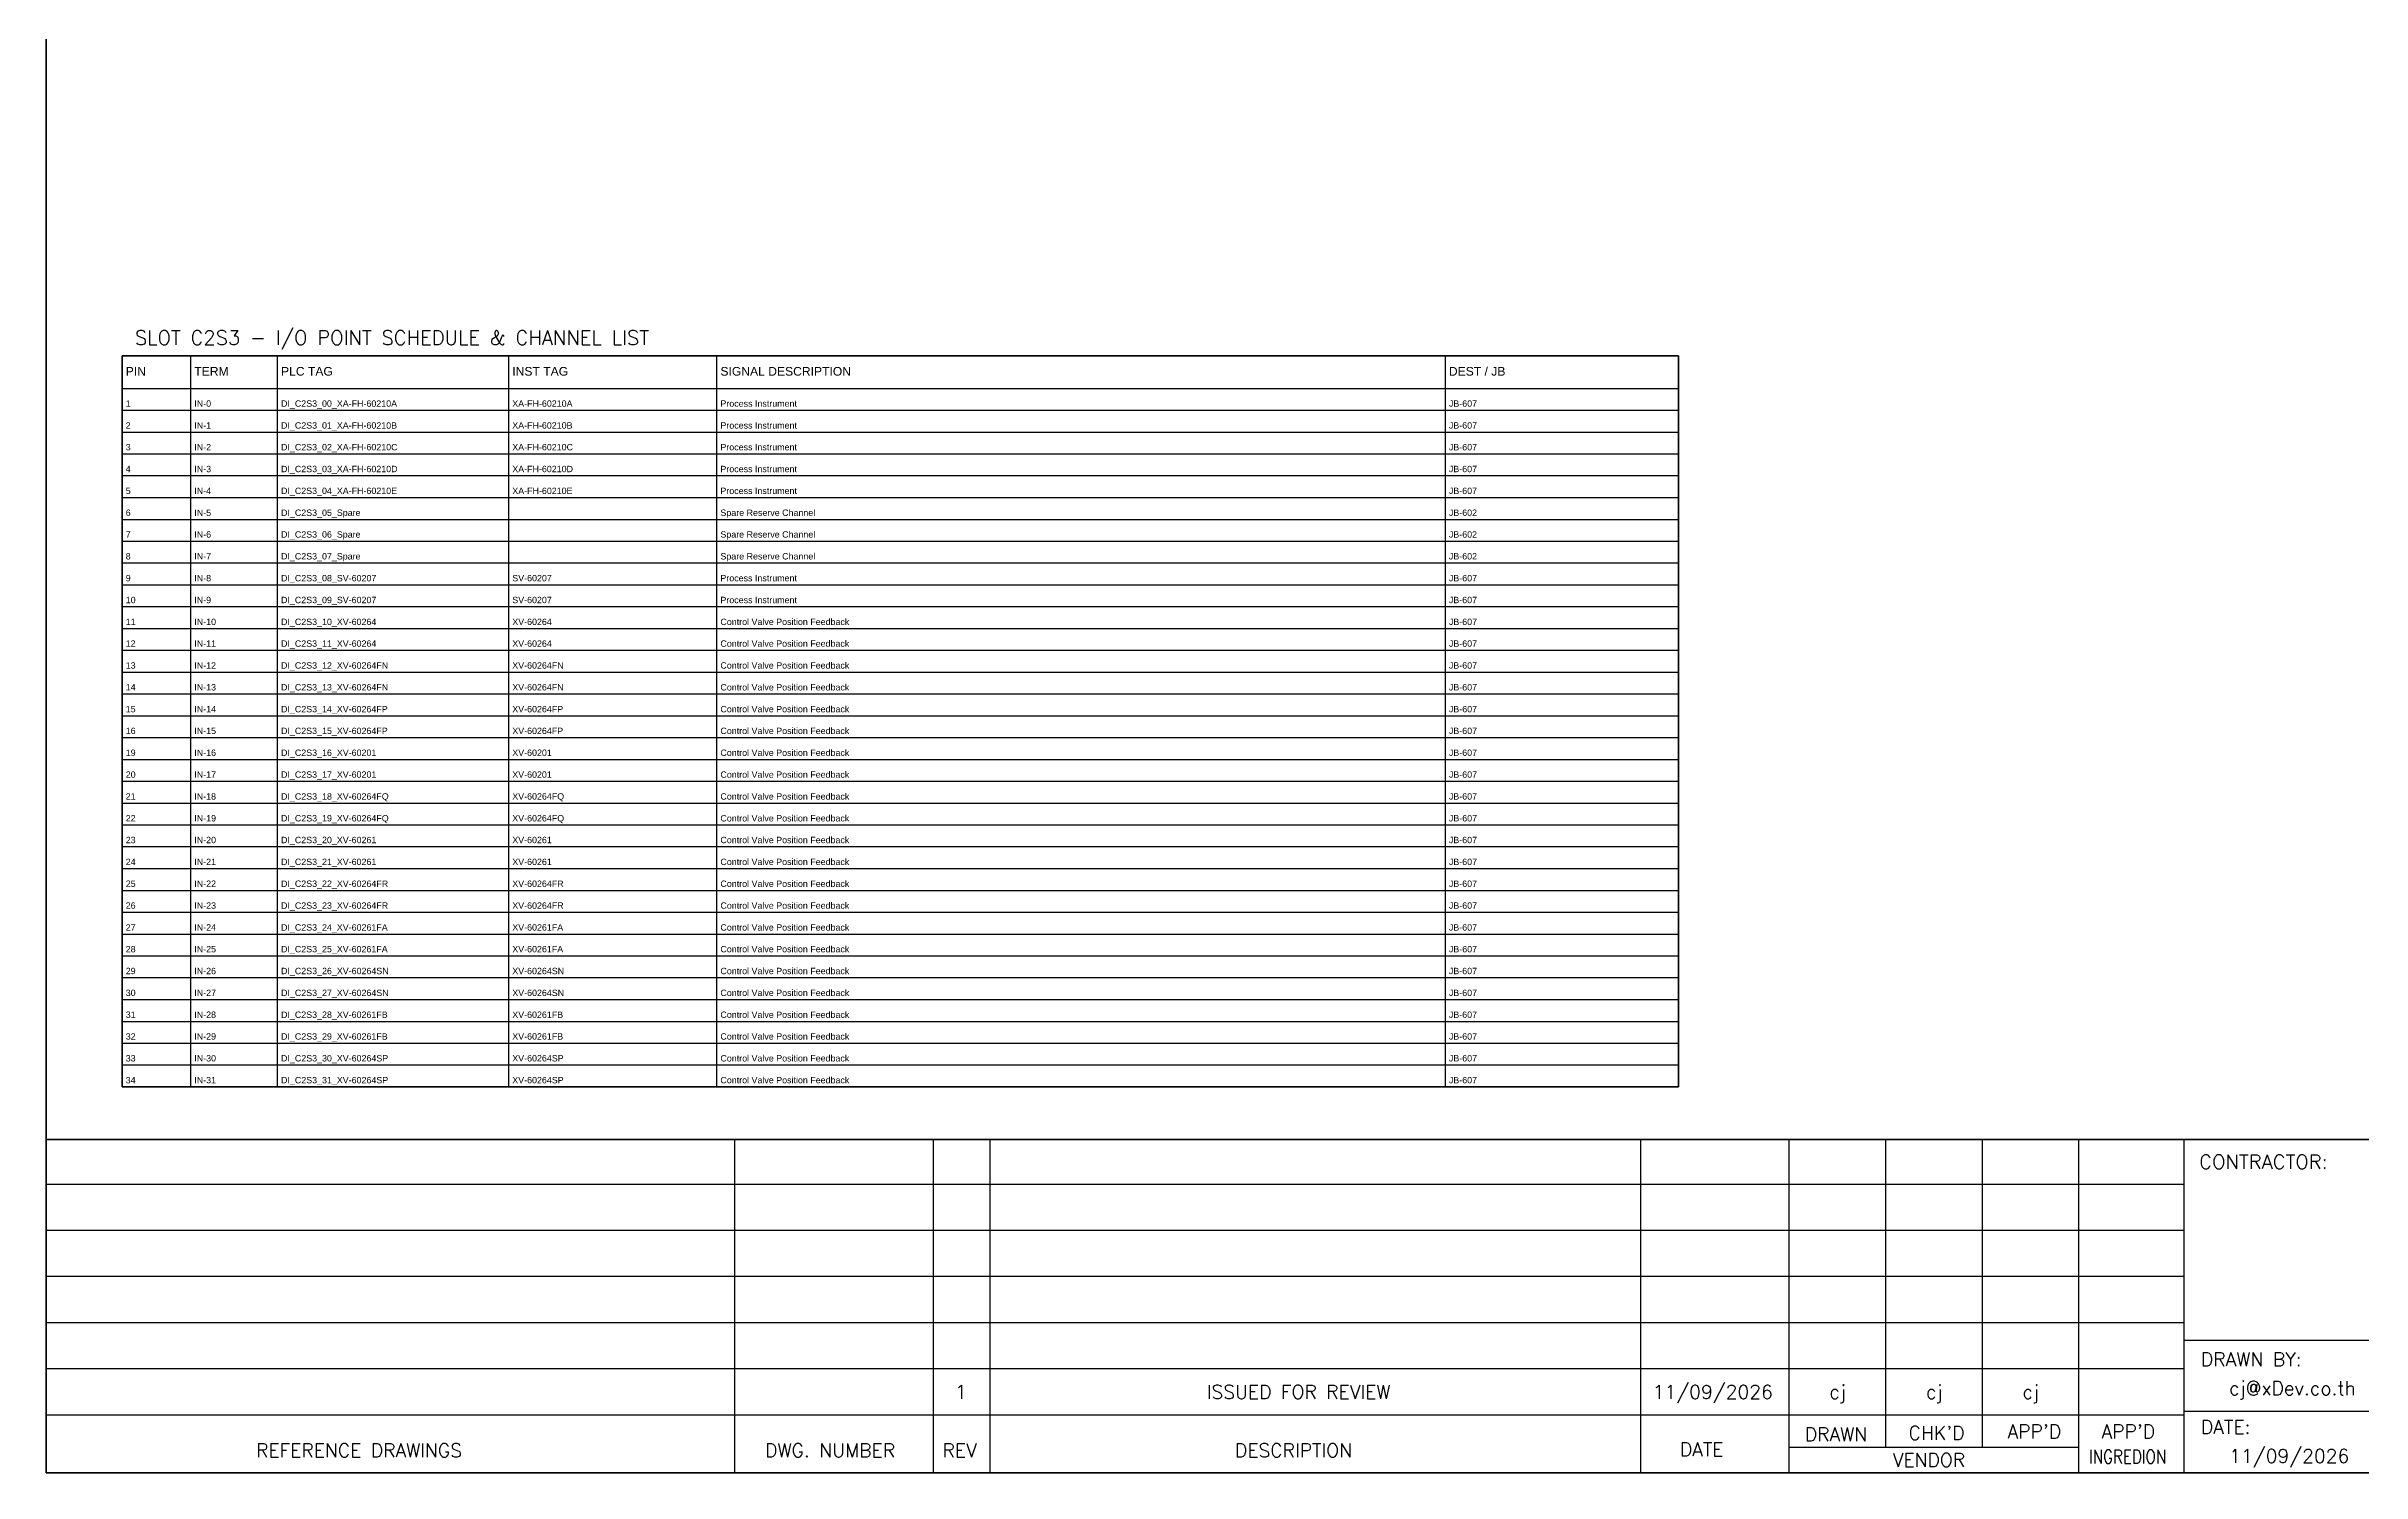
# Model space of a CAD drawing. Header units: millimetres. Extents: x 0 to 54213, y 0 to 2820.
# Drawn here: x 12580 to 14582, y 0 to 1234 of the extents above; entities that cross this region are included whole.
import ezdxf
from ezdxf.enums import TextEntityAlignment as Align

# ---------------------------------------------------------------- set-up
doc = ezdxf.new("R2010")
doc.units = ezdxf.units.MM
for name, color, linetype in [('GT_1', 9, 'Continuous'), ('HELPPOINT', 7, 'Continuous'), ('MEMBER', 7, 'Continuous')]:
    doc.layers.add(name, color=color, linetype=linetype)
doc.styles.add('ROMANS', font='romans.shx', dxfattribs={"width": 0.85, "height": 25})
doc.styles.get("Standard").update_dxf_attribs({"font": 'arial.ttf'})

msp = doc.modelspace()

# ---------------------------------------------------------------- linework, layer by layer
at = {"color": 7}
for p, q in [((12704.9, 333.8), (12704.9, 965.9)), ((12779.9, 333.8), (12779.9, 965.9)), ((12979.9, 333.8), (12979.9, 965.9)), ((13159.9, 333.8), (13159.9, 965.9)), ((13789.9, 333.8), (13789.9, 965.9)), ((12645.6, 937.9), (13991.4, 937.9))]:
    msp.add_line(p, q, dxfattribs=at)
at = {"color": 8}
for p, q in [((12645.6, 919), (13991.4, 919)), ((12645.6, 900.1), (13991.4, 900.1)), ((12645.6, 881.3), (13991.4, 881.3)), ((12645.6, 862.4), (13991.4, 862.4)), ((12645.6, 843.5), (13991.4, 843.5)), ((12645.6, 824.6), (13991.4, 824.6)), ((12645.6, 805.8), (13991.4, 805.8)), ((12645.6, 786.9), (13991.4, 786.9)), ((12645.6, 768), (13991.4, 768)), ((12645.6, 749.1), (13991.4, 749.1)), ((12645.6, 730.2), (13991.4, 730.2)), ((12645.6, 711.4), (13991.4, 711.4)), ((12645.6, 692.5), (13991.4, 692.5)), ((12645.6, 673.6), (13991.4, 673.6)), ((12645.6, 654.7), (13991.4, 654.7)), ((12645.6, 635.9), (13991.4, 635.9)), ((12645.6, 617), (13991.4, 617)), ((12645.6, 598.1), (13991.4, 598.1)), ((12645.6, 579.2), (13991.4, 579.2)), ((12645.6, 560.3), (13991.4, 560.3)), ((12645.6, 541.5), (13991.4, 541.5)), ((12645.6, 522.6), (13991.4, 522.6)), ((12645.6, 503.7), (13991.4, 503.7)), ((12645.6, 484.8), (13991.4, 484.8)), ((12645.6, 465.9), (13991.4, 465.9)), ((12645.6, 447.1), (13991.4, 447.1)), ((12645.6, 428.2), (13991.4, 428.2)), ((12645.6, 409.3), (13991.4, 409.3)), ((12645.6, 390.4), (13991.4, 390.4)), ((12645.6, 371.6), (13991.4, 371.6)), ((12645.6, 352.7), (13991.4, 352.7))]:
    msp.add_line(p, q, dxfattribs=at)
msp.add_lwpolyline([(12645.6, 965.9), (13991.4, 965.9), (13991.4, 333.8), (12645.6, 333.8)], close=True)
at = {"color": 7}
msp.add_lwpolyline([(12645.6, 333.8), (13991.4, 333.8), (13991.4, 965.9), (12645.6, 965.9), (12645.6, 333.8)], dxfattribs=at)
at = {"layer": 'GT_1', "color": 4}
for p, q in [((13175.3, 0), (13175.3, 288.2)), ((13347.2, 0), (13347.2, 288.2)), ((13396.3, 0), (13396.3, 288.2)), ((13959, 0), (13959, 288.2)), ((14087.3, 0), (14087.3, 288.2)), ((14170.9, 21.8), (14170.9, 288.2)), ((14254.4, 21.8), (14254.4, 288.2)), ((14337.7, 0), (14337.7, 288.2)), ((14428.7, 0), (14428.7, 288.2)), ((14428.7, 249.3), (12579.9, 249.3)), ((14428.7, 209.5), (12579.9, 209.5)), ((14428.7, 169.6), (12579.9, 169.6)), ((14428.7, 129.7), (12579.9, 129.7)), ((15215.7, 114.3), (14428.7, 114.3)), ((14428.7, 89.7), (12579.9, 89.7)), ((14428.6, 49.8), (12579.9, 49.8)), ((15215.7, 52.9), (14428.7, 52.9)), ((14337.7, 21.8), (14087.3, 21.8))]:
    msp.add_line(p, q, dxfattribs=at)
at = {"layer": 'HELPPOINT', "color": 4, "lineweight": 35}
for p, q in [((12579.9, 0), (12579.9, 2704.2)), ((12579.9, 0), (12579.9, 2704.2)), ((16473.2, 0), (12579.9, 0)), ((16473.2, 0), (12579.9, 0))]:
    msp.add_line(p, q, dxfattribs=at)
at = {"layer": 'MEMBER', "color": 4, "lineweight": 35}
msp.add_line((12579.9, 288.2), (16473.2, 288.2), dxfattribs=at)
msp.add_line((12579.9, 288.2), (16473.2, 288.2), dxfattribs=at)

# ---------------------------------------------------------------- texts
at = {"color": 3}
for s, p in [('PIN', (12648.6, 948.9)), ('TERM', (12707.9, 948.9)), ('PLC TAG', (12782.9, 948.9)), ('INST TAG', (12982.9, 948.9)), ('SIGNAL DESCRIPTION', (13162.9, 948.9)), ('DEST / JB', (13792.9, 948.9))]:
    msp.add_text(s, height=7.5, dxfattribs=at).set_placement(p)
at = {"color": 7}
for s, p in [('1', (12648.6, 922)), ('IN-0', (12707.9, 922)), ('DI_C2S3_00_XA-FH-60210A', (12782.9, 922)), ('XA-FH-60210A', (12982.9, 922)), ('Process Instrument', (13162.9, 922)), ('JB-607', (13792.9, 922)), ('2', (12648.6, 903.1)), ('IN-1', (12707.9, 903.1)), ('DI_C2S3_01_XA-FH-60210B', (12782.9, 903.1)), ('XA-FH-60210B', (12982.9, 903.1)), ('Process Instrument', (13162.9, 903.1)), ('JB-607', (13792.9, 903.1)), ('3', (12648.6, 884.3)), ('IN-2', (12707.9, 884.3)), ('DI_C2S3_02_XA-FH-60210C', (12782.9, 884.3)), ('XA-FH-60210C', (12982.9, 884.3)), ('Process Instrument', (13162.9, 884.3)), ('JB-607', (13792.9, 884.3)), ('4', (12648.6, 865.4)), ('IN-3', (12707.9, 865.4)), ('DI_C2S3_03_XA-FH-60210D', (12782.9, 865.4)), ('XA-FH-60210D', (12982.9, 865.4)), ('Process Instrument', (13162.9, 865.4)), ('JB-607', (13792.9, 865.4)), ('5', (12648.6, 846.5)), ('IN-4', (12707.9, 846.5)), ('DI_C2S3_04_XA-FH-60210E', (12782.9, 846.5)), ('XA-FH-60210E', (12982.9, 846.5)), ('Process Instrument', (13162.9, 846.5)), ('JB-607', (13792.9, 846.5)), ('6', (12648.6, 827.6)), ('IN-5', (12707.9, 827.6)), ('DI_C2S3_05_Spare', (12782.9, 827.6)), ('Spare Reserve Channel', (13162.9, 827.6)), ('JB-602', (13792.9, 827.6)), ('7', (12648.6, 808.8)), ('IN-6', (12707.9, 808.8)), ('DI_C2S3_06_Spare', (12782.9, 808.8)), ('Spare Reserve Channel', (13162.9, 808.8)), ('JB-602', (13792.9, 808.8)), ('8', (12648.6, 789.9)), ('IN-7', (12707.9, 789.9)), ('DI_C2S3_07_Spare', (12782.9, 789.9)), ('Spare Reserve Channel', (13162.9, 789.9)), ('JB-602', (13792.9, 789.9)), ('9', (12648.6, 771)), ('IN-8', (12707.9, 771)), ('DI_C2S3_08_SV-60207', (12782.9, 771)), ('SV-60207', (12982.9, 771)), ('Process Instrument', (13162.9, 771)), ('JB-607', (13792.9, 771)), ('10', (12648.6, 752.1)), ('IN-9', (12707.9, 752.1)), ('DI_C2S3_09_SV-60207', (12782.9, 752.1)), ('SV-60207', (12982.9, 752.1)), ('Process Instrument', (13162.9, 752.1)), ('JB-607', (13792.9, 752.1)), ('11', (12648.6, 733.2)), ('IN-10', (12707.9, 733.2)), ('DI_C2S3_10_XV-60264', (12782.9, 733.2)), ('XV-60264', (12982.9, 733.2)), ('Control Valve Position Feedback', (13162.9, 733.2)), ('JB-607', (13792.9, 733.2)), ('12', (12648.6, 714.4)), ('13', (12648.6, 695.5)), ('IN-11', (12707.9, 714.4)), ('IN-12', (12707.9, 695.5)), ('DI_C2S3_11_XV-60264', (12782.9, 714.4)), ('DI_C2S3_12_XV-60264FN', (12782.9, 695.5)), ('XV-60264', (12982.9, 714.4)), ('XV-60264FN', (12982.9, 695.5)), ('Control Valve Position Feedback', (13162.9, 714.4)), ('Control Valve Position Feedback', (13162.9, 695.5)), ('JB-607', (13792.9, 714.4)), ('JB-607', (13792.9, 695.5)), ('14', (12648.6, 676.6)), ('IN-13', (12707.9, 676.6)), ('DI_C2S3_13_XV-60264FN', (12782.9, 676.6)), ('XV-60264FN', (12982.9, 676.6)), ('Control Valve Position Feedback', (13162.9, 676.6)), ('JB-607', (13792.9, 676.6)), ('15', (12648.6, 657.7)), ('IN-14', (12707.9, 657.7)), ('DI_C2S3_14_XV-60264FP', (12782.9, 657.7)), ('XV-60264FP', (12982.9, 657.7)), ('Control Valve Position Feedback', (13162.9, 657.7)), ('JB-607', (13792.9, 657.7)), ('16', (12648.6, 638.9)), ('IN-15', (12707.9, 638.9)), ('DI_C2S3_15_XV-60264FP', (12782.9, 638.9)), ('XV-60264FP', (12982.9, 638.9)), ('Control Valve Position Feedback', (13162.9, 638.9)), ('JB-607', (13792.9, 638.9)), ('19', (12648.6, 620)), ('IN-16', (12707.9, 620)), ('DI_C2S3_16_XV-60201', (12782.9, 620)), ('XV-60201', (12982.9, 620)), ('Control Valve Position Feedback', (13162.9, 620)), ('JB-607', (13792.9, 620)), ('20', (12648.6, 601.1)), ('IN-17', (12707.9, 601.1)), ('DI_C2S3_17_XV-60201', (12782.9, 601.1)), ('XV-60201', (12982.9, 601.1)), ('Control Valve Position Feedback', (13162.9, 601.1)), ('JB-607', (13792.9, 601.1)), ('21', (12648.6, 582.2)), ('IN-18', (12707.9, 582.2)), ('DI_C2S3_18_XV-60264FQ', (12782.9, 582.2)), ('XV-60264FQ', (12982.9, 582.2)), ('Control Valve Position Feedback', (13162.9, 582.2)), ('JB-607', (13792.9, 582.2)), ('22', (12648.6, 563.3)), ('IN-19', (12707.9, 563.3)), ('DI_C2S3_19_XV-60264FQ', (12782.9, 563.3)), ('XV-60264FQ', (12982.9, 563.3)), ('Control Valve Position Feedback', (13162.9, 563.3)), ('JB-607', (13792.9, 563.3)), ('23', (12648.6, 544.5)), ('IN-20', (12707.9, 544.5)), ('DI_C2S3_20_XV-60261', (12782.9, 544.5)), ('XV-60261', (12982.9, 544.5)), ('Control Valve Position Feedback', (13162.9, 544.5)), ('JB-607', (13792.9, 544.5)), ('24', (12648.6, 525.6)), ('IN-21', (12707.9, 525.6)), ('DI_C2S3_21_XV-60261', (12782.9, 525.6)), ('XV-60261', (12982.9, 525.6)), ('Control Valve Position Feedback', (13162.9, 525.6)), ('JB-607', (13792.9, 525.6)), ('25', (12648.6, 506.7)), ('IN-22', (12707.9, 506.7)), ('DI_C2S3_22_XV-60264FR', (12782.9, 506.7)), ('XV-60264FR', (12982.9, 506.7)), ('Control Valve Position Feedback', (13162.9, 506.7)), ('JB-607', (13792.9, 506.7)), ('26', (12648.6, 487.8)), ('IN-23', (12707.9, 487.8)), ('DI_C2S3_23_XV-60264FR', (12782.9, 487.8)), ('XV-60264FR', (12982.9, 487.8)), ('Control Valve Position Feedback', (13162.9, 487.8)), ('JB-607', (13792.9, 487.8)), ('27', (12648.6, 468.9)), ('IN-24', (12707.9, 468.9)), ('DI_C2S3_24_XV-60261FA', (12782.9, 468.9)), ('XV-60261FA', (12982.9, 468.9)), ('Control Valve Position Feedback', (13162.9, 468.9)), ('JB-607', (13792.9, 468.9)), ('28', (12648.6, 450.1)), ('IN-25', (12707.9, 450.1)), ('DI_C2S3_25_XV-60261FA', (12782.9, 450.1)), ('XV-60261FA', (12982.9, 450.1)), ('Control Valve Position Feedback', (13162.9, 450.1)), ('JB-607', (13792.9, 450.1)), ('29', (12648.6, 431.2)), ('IN-26', (12707.9, 431.2)), ('DI_C2S3_26_XV-60264SN', (12782.9, 431.2)), ('XV-60264SN', (12982.9, 431.2)), ('Control Valve Position Feedback', (13162.9, 431.2)), ('JB-607', (13792.9, 431.2)), ('30', (12648.6, 412.3)), ('IN-27', (12707.9, 412.3)), ('DI_C2S3_27_XV-60264SN', (12782.9, 412.3)), ('XV-60264SN', (12982.9, 412.3)), ('Control Valve Position Feedback', (13162.9, 412.3)), ('JB-607', (13792.9, 412.3)), ('31', (12648.6, 393.4)), ('IN-28', (12707.9, 393.4)), ('DI_C2S3_28_XV-60261FB', (12782.9, 393.4)), ('XV-60261FB', (12982.9, 393.4)), ('Control Valve Position Feedback', (13162.9, 393.4)), ('JB-607', (13792.9, 393.4)), ('32', (12648.6, 374.6)), ('33', (12648.6, 355.7)), ('IN-29', (12707.9, 374.6)), ('IN-30', (12707.9, 355.7)), ('DI_C2S3_29_XV-60261FB', (12782.9, 374.6)), ('DI_C2S3_30_XV-60264SP', (12782.9, 355.7)), ('XV-60261FB', (12982.9, 374.6)), ('XV-60264SP', (12982.9, 355.7)), ('Control Valve Position Feedback', (13162.9, 374.6)), ('Control Valve Position Feedback', (13162.9, 355.7)), ('JB-607', (13792.9, 374.6)), ('JB-607', (13792.9, 355.7)), ('34', (12648.6, 336.8)), ('IN-31', (12707.9, 336.8)), ('DI_C2S3_31_XV-60264SP', (12782.9, 336.8)), ('XV-60264SP', (12982.9, 336.8)), ('Control Valve Position Feedback', (13162.9, 336.8)), ('JB-607', (13792.9, 336.8))]:
    msp.add_text(s, height=5.5, dxfattribs=at).set_placement(p)
at = {"layer": 'MEMBER', "color": 4, "ltscale": 0.8, "style": 'ROMANS'}
for s, height, p in [('SLOT C2S3 - I/O POINT SCHEDULE & CHANNEL LIST', 12.35, (12656.5, 975.6)), ('CONTRACTOR:', 12.35, (14441.8, 262.7)), ('DRAWN BY:', 11.88, (14443.3, 92.1)), ('cj@xDev.co.th', 11.875, (14467.7, 67.2)), ("CHK'D", 11.88, (14190.5, 28.5)), ("APP'D", 11.88, (14276.1, 29.7)), ("APP'D", 11.88, (14357.3, 29.7)), ('DATE:', 11.88, (14443.3, 33.6)), ('REFERENCE DRAWINGS', 11.875, (12761.3, 13.4)), ('DWG. NUMBER', 11.875, (13201.5, 13.4)), ('REV', 11.88, (13355, 13.4)), ('DESCRIPTION', 11.875, (13607.9, 13.4)), ('DATE', 11.88, (13992.7, 14.2)), ('DRAWN', 11.88, (14100.7, 27.3)), ('11/09/2026', 11.88, (14467.7, 8.5)), ('VENDOR', 11.88, (14176.8, 5.1))]:
    msp.add_text(s, height=height, dxfattribs=at).set_placement(p)
for s, height, p in [('1', 11.9, (13370.8, 69.9)), ('ISSUED FOR REVIEW', 11.875, (13662.9, 69.9)), ('11/09/2026', 11.88, (14021.1, 69.9)), ('cj', 11.88, (14129, 69.9)), ('cj', 11.88, (14212.6, 69.9)), ('cj', 11.88, (14296.1, 69.9))]:
    msp.add_text(s, height=height, dxfattribs=at).set_placement(p, align=Align.MIDDLE_CENTER)
at = {"layer": 'MEMBER', "color": 4, "ltscale": 0.8, "style": 'ROMANS', "width": 0.8}
msp.add_text('INGREDION', height=11.88, dxfattribs=at).set_placement((14346.5, 8))

doc.saveas('drawing.dxf')
